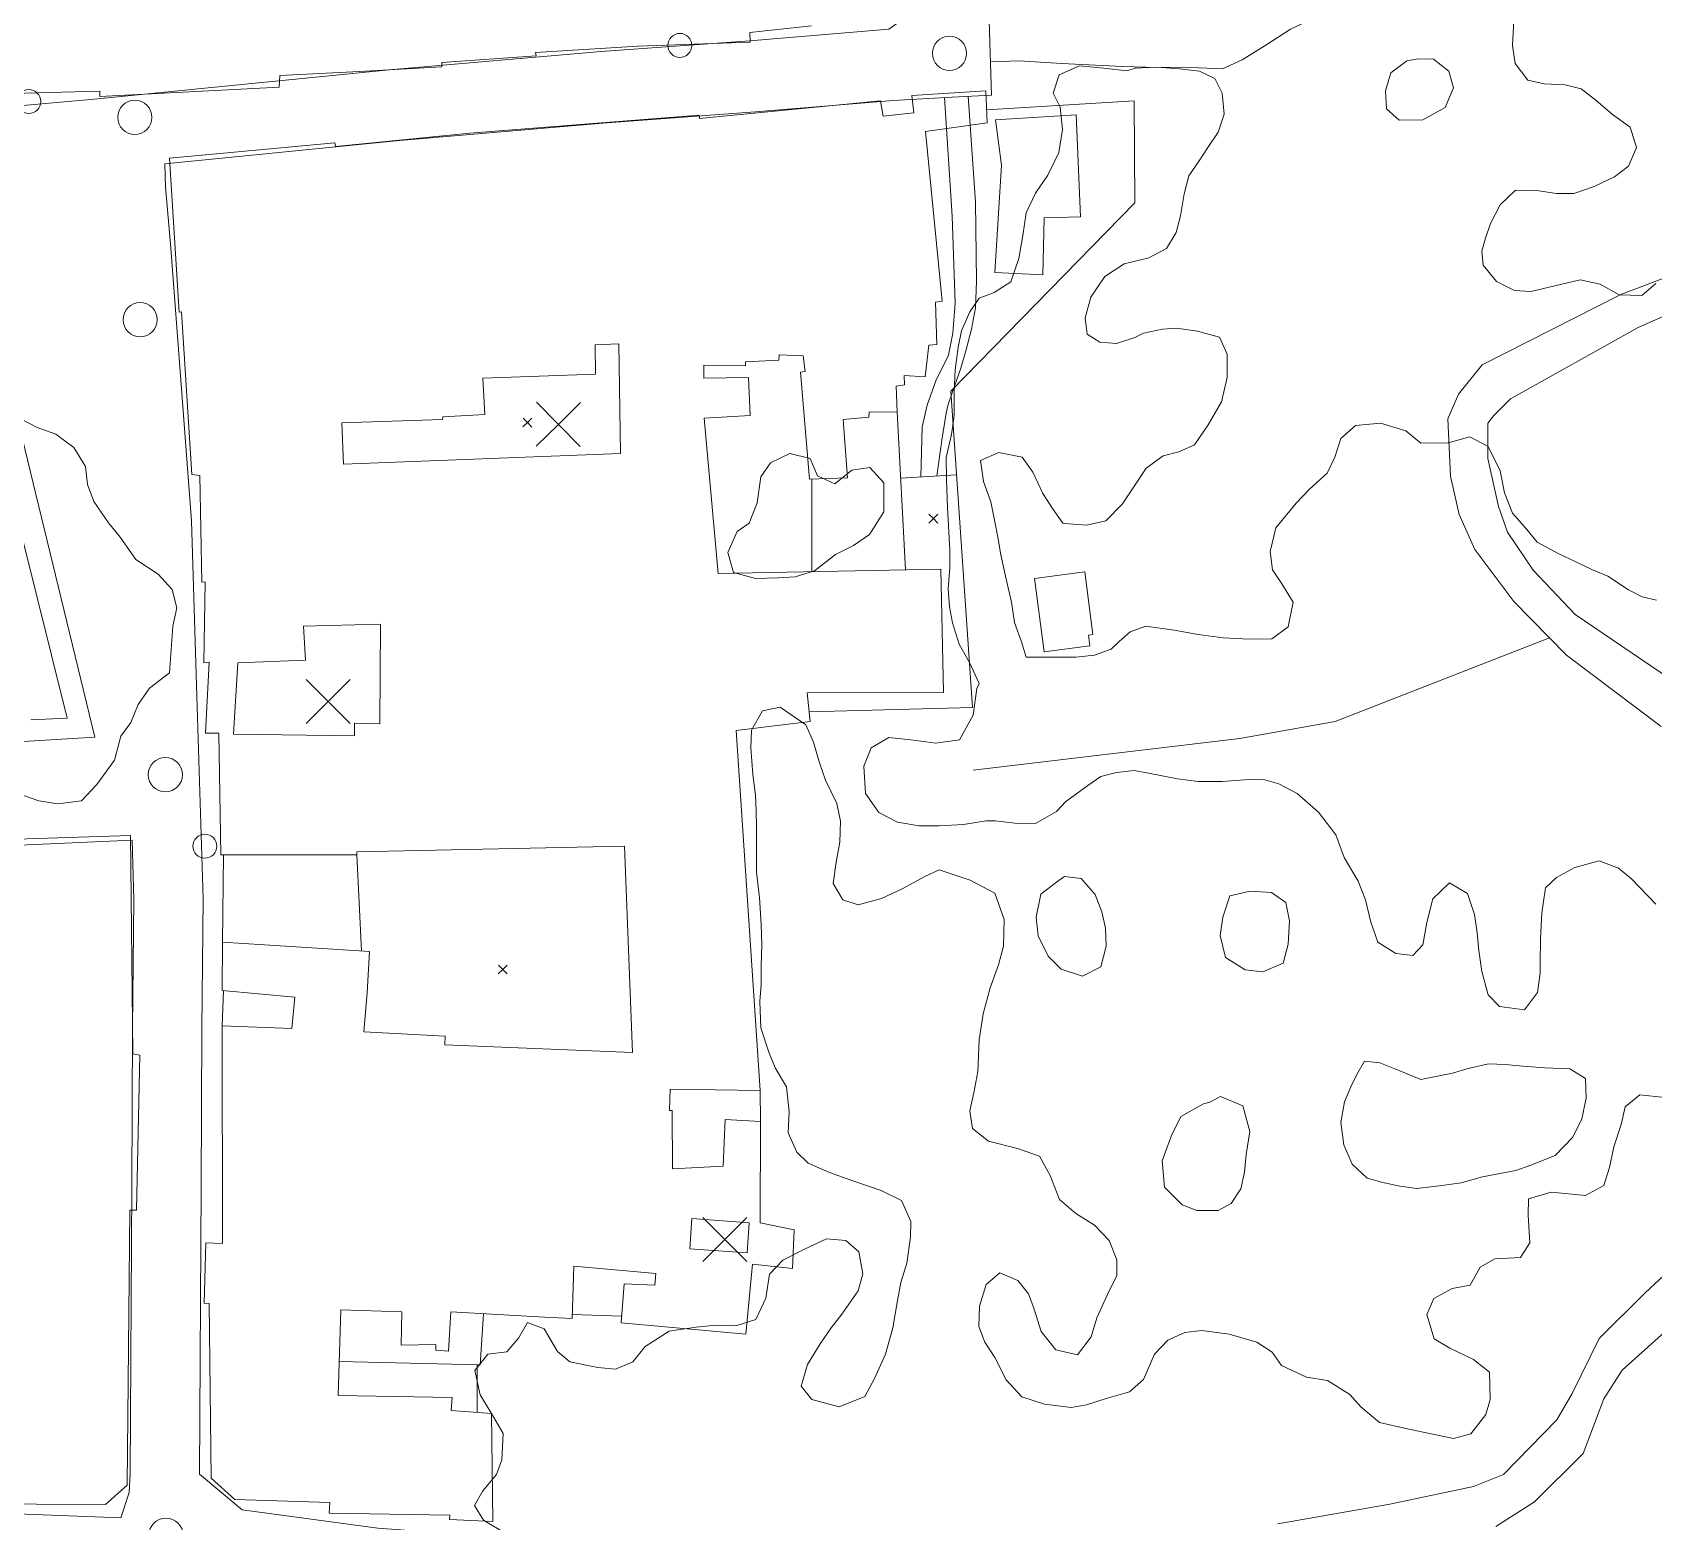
# Model space of a CAD drawing. Header units: metres. Extents: x 4652992 to 4879070, y 2074171 to 2309877.
# Drawn here: x 4654221.4 to 4654325.5, y 2308611.2 to 2308706.9 of the extents above; entities that cross this region are included whole.
import ezdxf

# ---------------------------------------------------------------- set-up
doc = ezdxf.new("R2010")
doc.units = ezdxf.units.M
doc.header["$MEASUREMENT"] = 0
doc.linetypes.add('DGN Style 2', pattern=[66.27138, 39.762828, -26.508552])
doc.linetypes.add('DGN Style 3', pattern=[92.779933, 66.271381, -26.508552])
for name, color, linetype, lineweight in [('Level 1', 2, 'Continuous', 0), ('Level 18', 5, 'Continuous', 0), ('Level 19', 38, 'DGN Style 3', 0), ('Level 2', 6, 'Continuous', 0), ('Level 20', 30, 'DGN Style 3', 0), ('Level 30', 5, 'Continuous', 0), ('Level 31', 38, 'Continuous', 0), ('Level 35', 4, 'Continuous', 0), ('Level 39', 9, 'Continuous', 0), ('Level 40', 1, 'Continuous', 0), ('Level 45', 9, 'Continuous', 0), ('Level 54', 30, 'DGN Style 2', 0), ('Level 61', 4, 'Continuous', 0), ('Level 62', 4, 'Continuous', 0), ('Level 63', 3, 'Continuous', 0)]:
    doc.layers.add(name, color=color, linetype=linetype, lineweight=lineweight)

# ---------------------------------------------------------------- blocks, each defined once
blk = doc.blocks.new('AL_1')
at = {"layer": 'Level 45'}
blk.add_circle((2.1e-05, 1.3e-05, 3e-05), 1.100002, dxfattribs=at)
blk = doc.blocks.new('COTA_12')
at = {"layer": 'Level 63', "ltscale": 0.2}
for p, q in [((-1.408662, 1.419362, 0.00024), (-0.000205, -0.00016, 0.00024)), ((1.419317, 1.408297, 0.00024), (-0.000205, -0.00016, 0.00024)), ((-0.000205, -0.00016, 0.00024), (-1.419727, -1.408617, 0.00024)), ((-0.000205, -0.00016, 0.00024), (1.408252, -1.419682, 0.00024))]:
    blk.add_line(p, q, dxfattribs=at)
blk = doc.blocks.new('POSTE_1')
at = {"layer": 'Level 61'}
blk.add_circle((-4.7e-05, -1.9e-05, -2.4e-05), 0.770001, dxfattribs=at)
blk = doc.blocks.new('COTA_10')
at = {"layer": 'Level 39'}
for p, q in [((-1.408444, 1.419518, 3.9e-05), (1.3e-05, -4e-06, 3.9e-05)), ((1.419535, 1.408453, 3.9e-05), (1.3e-05, -4e-06, 3.9e-05)), ((1.3e-05, -4e-06, 3.9e-05), (-1.419509, -1.408461, 3.9e-05)), ((1.3e-05, -4e-06, 3.9e-05), (1.40847, -1.419526, 3.9e-05))]:
    blk.add_line(p, q, dxfattribs=at)

msp = doc.modelspace()

# ---------------------------------------------------------------- linework, layer by layer
at = {"layer": 'Level 1'}
msp.add_polyline3d([(4654281.803655, 2308659.442782, 1324.295408), (4654298.924774, 2308661.481922, 1313.320408), (4654305.053757, 2308662.572447, 1308.645408), (4654318.833687, 2308667.948742, 1306.810602)], dxfattribs=at)
at = {"layer": 'Level 18', "color": 30, "extrusion": (-0.018362884386785, 0.5242886289342616, 0.8513426090870995), "elevation": 1126075.582513, "flags": 128}
msp.add_lwpolyline([(-4732183.197983, -1824864.308706), (-4732149.557941, -1824863.316291), (-4732145.897519, -1824863.414129)], dxfattribs=at)
at = {"layer": 'Level 18', "color": 30}
for points in [[(4654219.411364, 2308704.062915, 1332.531375), (4654220.019534, 2308702.103685, 1332.469537), (4654225.11555, 2308702.549717, 1332.282037), (4654244.528065, 2308704.487931, 1330.957037), (4654257.894691, 2308705.633733, 1329.525787), (4654267.454937, 2308706.325563, 1328.738287), (4654276.37788, 2308707.080082, 1327.719608), (4654277.631908, 2308707.951022, 1327.380223)], [(4654280.458922, 2308702.702839, 1327.491462), (4654282.983058, 2308702.839725, 1327.316462), (4654282.833668, 2308707.599511, 1327.210212), (4654282.116331, 2308707.603312, 1327.285212), (4654282.108976, 2308707.888399, 1327.325125)], [(4654229.922821, 2308696.943567, 1332.235212), (4654229.865727, 2308698.41491, 1332.222712), (4654244.95176, 2308699.921153, 1330.897712), (4654258.25607, 2308701.061613, 1329.466462), (4654267.80907, 2308701.752919, 1328.678962), (4654276.66907, 2308702.484139, 1327.860212), (4654280.458922, 2308702.702839, 1327.491462)], [(4654234.845792, 2308611.901137, 1334.603962), (4654232.101628, 2308614.19824, 1334.703962), (4654232.197074, 2308632.668167, 1334.366462), (4654232.24879, 2308642.829915, 1334.147712), (4654232.334809, 2308651.18175, 1334.053962), (4654231.921283, 2308664.207665, 1333.797712), (4654231.576557, 2308675.470049, 1333.322712), (4654230.2539, 2308692.997207, 1332.572712), (4654229.922821, 2308696.943567, 1332.235212)], [(4654188.118252, 2308659.496901, 1334.337697), (4654187.270117, 2308660.505821, 1334.256447), (4654187.158371, 2308662.265227, 1334.237697), (4654201.93427, 2308679.277712, 1333.443947), (4654211.612035, 2308690.182233, 1333.106447), (4654212.467445, 2308690.995027, 1333.106447), (4654213.282407, 2308691.578163, 1333.106447), (4654214.078035, 2308691.901731, 1333.106447), (4654214.683391, 2308691.968763, 1333.106447), (4654215.449337, 2308691.824229, 1333.106447), (4654216.069274, 2308691.599586, 1333.106447), (4654216.818811, 2308691.286991, 1333.106447), (4654217.530827, 2308690.836245, 1333.106447), (4654218.345688, 2308689.920952, 1333.106447), (4654218.688397, 2308689.020931, 1333.106447), (4654225.369201, 2308661.563651, 1333.868393)], [(4654227.761966, 2308654.941703, 1333.968412), (4654191.648224, 2308653.34286, 1334.643412), (4654180.342073, 2308652.56277, 1334.649662), (4654179.11362, 2308651.051361, 1334.510714)], [(4654227.650452, 2308614.221242, 1334.693845), (4654227.745897, 2308632.690994, 1334.356345), (4654227.797671, 2308642.864163, 1334.137595), (4654227.882846, 2308651.13403, 1334.043845), (4654227.761966, 2308654.941703, 1333.968412)], [(4654227.650452, 2308614.221242, 1334.693845), (4654227.581108, 2308613.017718, 1334.795488), (4654227.034189, 2308611.385048, 1334.983393), (4654218.673664, 2308611.72042, 1335.448183), (4654214.90564, 2308611.712272, 1335.698183), (4654199.238274, 2308611.888006, 1336.348183), (4654189.440996, 2308611.668801, 1336.135683), (4654183.643905, 2308611.596445, 1336.004433)]]:
    msp.add_polyline3d(points, dxfattribs=at)
at = {"layer": 'Level 19', "linetype": 'DGN Style 3'}
msp.add_polyline3d([(4654234.845792, 2308611.901137, 1334.603962), (4654243.557637, 2308610.722909, 1332.845857), (4654252.245565, 2308610.086249, 1330.802107), (4654252.011898, 2308606.897605, 1330.797712)], dxfattribs=at)
at = {"layer": 'Level 2'}
for points in [[(4654326.000948, 2308662.265125, 1307.003555), (4654319.930752, 2308666.833175, 1306.825589), (4654316.540387, 2308670.280719, 1306.779272), (4654314.034225, 2308673.640777, 1306.779272), (4654313.019816, 2308675.875597, 1306.775775), (4654312.462474, 2308678.337049, 1306.632716), (4654312.302342, 2308682.023422, 1306.42487), (4654312.987886, 2308683.612923, 1306.356649), (4654314.495612, 2308685.50741, 1306.004272), (4654323.418289, 2308690.019184, 1305.379272), (4654329.841513, 2308692.465511, 1305.204272)], [(4654327.745723, 2308664.52975, 1307), (4654320.478702, 2308669.444946, 1306.775), (4654317.785598, 2308672.304098, 1306.775), (4654316.138485, 2308674.749635, 1306.775), (4654315.546308, 2308676.395826, 1306.775), (4654314.871702, 2308679.483861, 1306.5875), (4654314.865984, 2308681.761904, 1306.4125), (4654315.231867, 2308682.212273, 1306.251732), (4654316.330525, 2308683.3254, 1305.978199), (4654324.520553, 2308687.90573, 1305.375), (4654329.370829, 2308690.043935, 1305.235381)], [(4654301.380588, 2308611.00441, 1310.994341), (4654308.563014, 2308612.279796, 1310.93155), (4654313.940514, 2308613.399118, 1310.787356), (4654315.87171, 2308614.183976, 1310.669201), (4654319.305437, 2308617.684668, 1310.004272), (4654320.29522, 2308619.381624, 1310.004272), (4654322.022859, 2308622.912772, 1309.945727), (4654324.982241, 2308625.849734, 1309.860411), (4654328.836329, 2308629.430441, 1309.734551)], [(4654315.38882, 2308610.82899, 1310.7875), (4654317.874836, 2308612.415086, 1310.6375), (4654320.999003, 2308615.539902, 1310), (4654322.317677, 2308619.034836, 1310), (4654323.489463, 2308620.891976, 1309.9625), (4654327.044462, 2308624.081323, 1309.8625)]]:
    msp.add_polyline3d(points, dxfattribs=at)
at = {"layer": 'Level 20', "linetype": 'Continuous'}
msp.add_polyline3d([(4654282.915723, 2308704.985114, 1327.268571), (4654284.755412, 2308705.031307, 1326.987321), (4654287.491538, 2308704.870838, 1326.293571), (4654291.395607, 2308704.66731, 1325.331071), (4654293.643559, 2308704.610905, 1324.799821), (4654295.236185, 2308704.622729, 1324.356071), (4654297.824712, 2308704.529812, 1323.712321), (4654299.09462, 2308705.096553, 1323.331071), (4654300.659094, 2308706.090162, 1322.987321), (4654302.195302, 2308707.075644, 1322.699821), (4654304.36277, 2308708.077634, 1322.543571), (4654306.246137, 2308708.637434, 1322.374821), (4654308.374887, 2308709.195087, 1321.818571), (4654310.545261, 2308710.54634, 1321.543571), (4654312.015086, 2308711.757827, 1321.393571), (4654314.15434, 2308712.649996, 1320.493571), (4654315.967258, 2308712.722524, 1319.931071), (4654317.898153, 2308712.554794, 1319.243571), (4654326.23427, 2308710.51463, 1312.718571)], dxfattribs=at)
at = {"layer": 'Level 30', "color": 1}
for points in [[(4654271.415985, 2308707.29878, 1331.74098), (4654267.451514, 2308706.871333, 1332.25348), (4654267.485676, 2308706.245449, 1332.25348), (4654260.257217, 2308705.98265, 1333.00973), (4654253.691575, 2308705.579667, 1333.32223), (4654253.719316, 2308705.363834, 1333.32223), (4654247.676145, 2308704.923913, 1333.38473), (4654247.666833, 2308704.648482, 1333.38473), (4654242.375072, 2308704.343387, 1334.75973), (4654237.253258, 2308704.101457, 1334.90348), (4654237.223873, 2308703.341372, 1337.05973), (4654225.691253, 2308702.749026, 1337.38473), (4654225.699115, 2308703.090666, 1336.49723), (4654220.066216, 2308702.949677, 1336.27848)], [(4654248.187223, 2308611.568576, 1339.49098), (4654240.431107, 2308611.703958, 1339.45348), (4654240.47142, 2308612.370849, 1338.49098), (4654234.356571, 2308612.575178, 1338.43473), (4654232.839102, 2308613.936286, 1338.34723), (4654232.723114, 2308625.164399, 1338.04723), (4654232.387576, 2308625.182955, 1338.04723), (4654232.505927, 2308629.075872, 1338.05348), (4654233.567599, 2308629.036698, 1338.08473), (4654233.563032, 2308643.018652, 1337.80348), (4654238.039609, 2308642.835566, 1337.65973), (4654238.230488, 2308644.863143, 1336.89723), (4654233.56201, 2308645.286394, 1337.91598), (4654233.567112, 2308648.395327, 1336.65973), (4654243.026881, 2308647.799914, 1336.42223), (4654242.867864, 2308645.144922, 1337.09723), (4654242.657543, 2308642.641243, 1337.89723), (4654247.869908, 2308642.345183, 1337.77223), (4654247.851941, 2308641.804042, 1337.75973), (4654259.922406, 2308641.30602, 1337.72848), (4654259.399872, 2308654.573258, 1337.58473), (4654242.209057, 2308654.198372, 1337.41598), (4654242.200834, 2308654.005417, 1337.41598), (4654233.470059, 2308654.00959, 1337.81598), (4654233.33328, 2308661.820474, 1337.39723), (4654232.486615, 2308661.82285, 1337.32848), (4654232.710751, 2308666.384411, 1336.81598), (4654232.378922, 2308666.350502, 1336.81598), (4654232.467781, 2308671.54422, 1336.60348), (4654232.256483, 2308671.528553, 1336.60348), (4654232.120998, 2308678.393317, 1336.60973), (4654231.597983, 2308678.456917, 1336.74723), (4654230.937973, 2308688.897028, 1337.79098), (4654230.794382, 2308688.895689, 1337.79098), (4654230.179642, 2308698.783837, 1337.81598), (4654240.792926, 2308699.766178, 1337.22223), (4654240.841236, 2308699.524675, 1336.15348), (4654249.464308, 2308700.381174, 1335.37223), (4654264.203081, 2308701.5515, 1334.99098), (4654264.215683, 2308701.329065, 1332.20973), (4654275.848272, 2308702.473846, 1331.58473), (4654276.009514, 2308701.474435, 1330.89723), (4654277.990072, 2308701.692632, 1330.78473), (4654277.863824, 2308702.81563, 1330.77223), (4654282.619496, 2308703.103077, 1330.63473), (4654282.71133, 2308701.053028, 1330.34723), (4654278.74275, 2308700.501293, 1330.04098), (4654279.816327, 2308689.601672, 1329.30348), (4654279.372146, 2308689.522205, 1329.30348), (4654279.476491, 2308686.80918, 1328.82223), (4654278.95866, 2308686.755275, 1328.82223), (4654278.714956, 2308684.723781, 1328.56598), (4654277.37504, 2308684.810577, 1330.65348), (4654277.398725, 2308684.210477, 1330.65348), (4654276.863777, 2308684.133587, 1329.82848), (4654276.908821, 2308682.480271, 1329.74723), (4654275.11802, 2308682.449875, 1330.32223), (4654275.102332, 2308682.141579, 1330.32223), (4654273.445424, 2308681.984606, 1330.16598), (4654273.71919, 2308678.244855, 1329.80973), (4654271.292261, 2308678.154885, 1330.34723), (4654270.71559, 2308685.030371, 1330.92223), (4654271.001267, 2308685.071776, 1330.92223), (4654270.888478, 2308686.073437, 1331.23473), (4654269.347496, 2308686.146643, 1331.269105), (4654269.326831, 2308685.807548, 1331.262855), (4654267.169543, 2308685.683502, 1331.087855), (4654267.177659, 2308685.431645, 1331.087855), (4654264.502879, 2308685.488491, 1331.537855), (4654264.498516, 2308684.64558, 1331.444105), (4654267.376867, 2308684.692222, 1331.037855), (4654267.484648, 2308682.248208, 1331.037855), (4654264.517108, 2308682.071862, 1333.781605), (4654265.418814, 2308672.084497, 1331.787855), (4654279.732534, 2308672.361673, 1328.650355), (4654279.901905, 2308664.436702, 1328.744105), (4654271.146347, 2308664.418891, 1331.075355), (4654271.322158, 2308662.578968, 1331.250355), (4654266.566382, 2308662.007396, 1337.537855), (4654268.12513, 2308638.849646, 1338.250355), (4654262.330576, 2308638.943507, 1338.237855), (4654262.284888, 2308637.584626, 1339.387855), (4654262.454383, 2308637.581623, 1339.387855), (4654262.47956, 2308633.828625, 1338.225355), (4654265.743357, 2308633.989298, 1333.800355), (4654265.869986, 2308636.990098, 1333.787855), (4654268.136344, 2308636.861293, 1334.02848), (4654268.108379, 2308630.350244, 1333.50973), (4654270.301691, 2308629.898285, 1331.769105), (4654270.188924, 2308627.418486, 1331.750355), (4654267.619895, 2308627.688368, 1333.319105), (4654267.200965, 2308623.193675, 1332.756605), (4654259.192768, 2308623.93713, 1333.369105), (4654259.38889, 2308626.441907, 1333.369105), (4654261.358908, 2308626.353119, 1333.469105), (4654261.423965, 2308627.087785, 1333.462855), (4654256.142462, 2308627.560526, 1334.225355), (4654256.031363, 2308624.203789, 1334.169105), (4654254.285082, 2308624.293512, 1336.369105), (4654248.24369, 2308624.634705, 1335.212855), (4654248.096355, 2308622.108489, 1335.044105), (4654247.278784, 2308622.170002, 1335.156605), (4654247.278278, 2308622.536451, 1335.156605), (4654245.049153, 2308622.499517, 1334.981605), (4654245.085856, 2308624.625981, 1337.087855), (4654241.166823, 2308624.773791, 1339.475355), (4654241.001738, 2308619.267382, 1339.987855), (4654248.327865, 2308619.12486, 1339.694105), (4654248.272507, 2308618.296943, 1334.987855), (4654250.852839, 2308618.090547, 1334.437855), (4654250.945824, 2308611.152998, 1334.244105), (4654248.153714, 2308611.277904, 1339.137855), (4654248.187223, 2308611.568576, 1339.49098)], [(4654283.203639, 2308691.433743, 1329.62848), (4654283.613157, 2308698.340198, 1329.74723), (4654283.242955, 2308701.244637, 1329.77223), (4654288.417216, 2308701.572285, 1329.42848), (4654288.692119, 2308695.010844, 1329.21598), (4654286.361612, 2308694.948327, 1329.21598), (4654286.279174, 2308691.289118, 1329.27223), (4654283.203639, 2308691.433743, 1329.62848)], [(4654241.341389, 2308679.125912, 1337.02848), (4654259.144308, 2308679.797891, 1333.72848), (4654259.040478, 2308686.854856, 1333.75348), (4654257.513371, 2308686.788531, 1333.75348), (4654257.545465, 2308684.89191, 1333.65973), (4654250.29513, 2308684.651792, 1333.60973), (4654250.421024, 2308682.31883, 1333.60973), (4654247.731639, 2308682.162988, 1335.19723), (4654247.715001, 2308681.995117, 1335.19723), (4654241.244006, 2308681.765754, 1336.47848), (4654241.341389, 2308679.125912, 1337.02848)], [(4654238.780621, 2308668.700551, 1334.85973), (4654243.716187, 2308668.835381, 1336.98473), (4654243.672502, 2308662.433447, 1337.75973), (4654242.049299, 2308662.463216, 1337.81598), (4654242.050118, 2308661.652088, 1337.88473), (4654234.28274, 2308661.767324, 1337.34098), (4654234.56875, 2308666.34877, 1336.59098), (4654238.906765, 2308666.520648, 1336.01598), (4654238.780621, 2308668.700551, 1334.85973)], [(4654210.31521, 2308654.699586, 1338.367514), (4654227.664506, 2308655.249833, 1338.311264), (4654227.814635, 2308641.212843, 1338.086264), (4654228.271094, 2308641.134647, 1340.692514), (4654228.052118, 2308631.167478, 1340.423764), (4654227.621598, 2308631.163461, 1339.542514), (4654227.450531, 2308613.493909, 1338.905014), (4654226.059052, 2308612.255124, 1338.886264), (4654212.744097, 2308612.306637, 1338.805014)]]:
    msp.add_polyline3d(points, dxfattribs=at)
msp.add_3dface([(4654267.412525, 2308630.363186, 1334.06598), (4654263.726941, 2308630.624412, 1334.06598), (4654263.589745, 2308628.688746, 1334.00973), (4654267.275329, 2308628.42752, 1334.00973)], dxfattribs=at)
at = {"layer": 'Level 31'}
msp.add_polyline3d([(4654288.965839, 2308672.193788, 1324.50348), (4654289.491333, 2308668.171021, 1324.68473), (4654289.203074, 2308668.133366, 1324.68473), (4654289.294323, 2308667.434829, 1324.68473), (4654286.354456, 2308667.050794, 1324.65348), (4654285.737712, 2308671.772098, 1324.59723), (4654288.965839, 2308672.193788, 1324.50348)], dxfattribs=at)
at = {"layer": 'Level 35'}
for p, q in [((4654276.908821, 2308682.480271, 1329.40973), (4654277.46067, 2308672.31768, 1329.02848)), ((4654271.44218, 2308678.160443, 1330.32223), (4654271.441871, 2308672.20113, 1330.32223)), ((4654233.567112, 2308648.395327, 1337.12848), (4654233.649284, 2308654.009505, 1337.12848)), ((4654242.508657, 2308647.832532, 1335.51598), (4654242.200834, 2308654.005417, 1335.51598)), ((4654233.648034, 2308645.278595, 1337.74098), (4654233.563032, 2308643.018652, 1337.74098)), ((4654268.12513, 2308638.849646, 1338.09098), (4654268.136344, 2308636.861293, 1338.09098)), ((4654259.225675, 2308624.357408, 1333.41598), (4654256.039688, 2308624.455322, 1333.41598)), ((4654249.940803, 2308618.163499, 1333.98473), (4654249.939875, 2308621.241923, 1333.98473))]:
    msp.add_line(p, q, dxfattribs=at)
at = {"layer": 'Level 35', "extrusion": (0.015761501463842, -0.0049090035918631, 0.9998637290927902), "elevation": 63359.499266, "flags": 128}
msp.add_lwpolyline([(3588207.088627, -3756667.502651), (3588203.891227, -3756668.259847), (3588201.392419, -3756659.552094)], dxfattribs=at)
at = {"layer": 'Level 35'}
msp.add_polyline3d([(4654282.673866, 2308701.889355, 1329.24723), (4654292.156397, 2308702.470845, 1327.94098), (4654292.178425, 2308695.902246, 1328.00348), (4654280.359713, 2308683.803044, 1327.80348), (4654281.753731, 2308663.468406, 1327.80348), (4654271.261994, 2308663.208606, 1329.87848)], dxfattribs=at)
at = {"layer": 'Level 40', "color": 3}
for points in [[(4654325.664587, 2308690.723953, 1312.670975), (4654324.769352, 2308689.959466, 1312.883475), (4654323.313608, 2308689.993403, 1313.158475), (4654322.085197, 2308690.690472, 1313.320975), (4654320.807794, 2308690.963849, 1313.658475), (4654319.167047, 2308690.570445, 1314.033475), (4654317.640752, 2308690.211399, 1314.370975), (4654316.571481, 2308690.286995, 1314.695975), (4654315.429303, 2308690.861229, 1314.995975), (4654314.560318, 2308691.901673, 1315.433475), (4654314.479177, 2308692.806823, 1316.133475), (4654314.708469, 2308693.631658, 1316.870975), (4654315.040063, 2308694.573957, 1317.170975), (4654315.66445, 2308695.790054, 1317.170975), (4654316.645131, 2308696.728914, 1317.158475), (4654318.153398, 2308696.685957, 1316.858475), (4654319.287343, 2308696.518235, 1316.583475), (4654320.396985, 2308696.516726, 1316.295975), (4654321.696334, 2308696.968758, 1316.058475), (4654322.997642, 2308697.582492, 1315.908475), (4654323.905028, 2308698.263873, 1315.933475), (4654324.419666, 2308699.47181, 1316.820975), (4654324.005747, 2308700.785193, 1317.745975), (4654322.879637, 2308701.599726, 1318.583475), (4654321.798603, 2308702.514546, 1318.908475), (4654320.873178, 2308703.240603, 1319.370975), (4654319.836831, 2308703.499591, 1319.845975), (4654318.495539, 2308703.567887, 1320.220975), (4654317.428227, 2308703.805186, 1320.858475), (4654316.616469, 2308704.862809, 1321.308475), (4654316.446351, 2308706.026298, 1322.083475), (4654316.54002, 2308707.603599, 1322.433475)], [(4654311.384407, 2308705.150093, 1324.726173), (4654312.365064, 2308704.369687, 1324.682423), (4654312.655296, 2308703.308697, 1324.638673), (4654312.119698, 2308702.030287, 1324.519923), (4654310.686632, 2308701.251905, 1324.463673), (4654309.162978, 2308701.234139, 1324.351173), (4654308.356547, 2308701.944714, 1324.269923), (4654308.285826, 2308703.114362, 1324.126173), (4654308.625481, 2308704.266763, 1324.163673), (4654309.671742, 2308705.04504, 1324.244923), (4654310.399139, 2308705.15962, 1324.263673), (4654311.384407, 2308705.150093, 1324.726173)], [(4654282.189947, 2308665.024816, 1328.775504), (4654281.5571, 2308666.374375, 1328.313004), (4654280.892239, 2308667.544609, 1328.113004), (4654280.474068, 2308668.910125, 1327.900504), (4654280.288189, 2308669.945338, 1327.800504), (4654280.20225, 2308671.095411, 1327.700504), (4654280.311621, 2308672.449585, 1327.638004), (4654280.302756, 2308673.586429, 1327.625504), (4654280.212922, 2308675.159615, 1327.613004), (4654280.157248, 2308676.330896, 1327.600504), (4654280.078311, 2308678.113435, 1327.563004), (4654280.068374, 2308679.540894, 1327.550504), (4654280.410713, 2308681.013497, 1327.800504), (4654280.578862, 2308682.251971, 1327.913004), (4654280.582645, 2308683.756283, 1328.063004), (4654280.649781, 2308685.170513, 1328.250504), (4654280.833401, 2308686.643957, 1328.425504), (4654281.046608, 2308687.689877, 1328.575504), (4654281.583578, 2308688.917849, 1328.900504), (4654282.189548, 2308689.790742, 1329.275504), (4654283.154514, 2308690.153166, 1329.813004), (4654284.230319, 2308690.839802, 1330.150504), (4654284.735952, 2308692.337183, 1330.275504), (4654285.001218, 2308693.823015, 1330.300504), (4654285.205956, 2308695.266431, 1330.375504), (4654285.803456, 2308696.53682, 1330.400504), (4654286.592763, 2308697.695078, 1330.400504), (4654287.303924, 2308699.15718, 1330.288004), (4654287.538926, 2308700.621804, 1329.975504), (4654287.400534, 2308702.071312, 1329.350504), (4654286.95142, 2308702.966888, 1328.863004), (4654287.320524, 2308704.144466, 1328.625504), (4654288.639518, 2308704.710151, 1328.450504), (4654290.203848, 2308704.573654, 1328.413004), (4654291.681957, 2308704.399151, 1328.313004), (4654292.212313, 2308704.572804, 1328.745803)], [(4654292.212313, 2308704.572804, 1328.745803), (4654293.572865, 2308704.629702, 1328.658303), (4654295.064695, 2308704.532053, 1328.583303), (4654296.332702, 2308704.36721, 1328.483303), (4654297.335725, 2308703.904614, 1328.370803), (4654297.801382, 2308702.953392, 1328.370803), (4654297.932379, 2308701.610766, 1328.420803), (4654297.542157, 2308700.463215, 1328.333303), (4654296.887629, 2308699.466643, 1328.270803), (4654296.311924, 2308698.614959, 1328.220803), (4654295.66197, 2308697.644005, 1328.220803), (4654295.348822, 2308696.483225, 1328.220803), (4654295.122967, 2308695.069836, 1328.220803), (4654294.853804, 2308694.007118, 1328.308303), (4654294.220393, 2308692.980518, 1328.370803), (4654293.081236, 2308692.383965, 1328.420803), (4654291.502508, 2308691.994876, 1328.433303), (4654290.270807, 2308691.176582, 1328.533303), (4654289.372412, 2308689.852229, 1328.633303), (4654289.001558, 2308688.516535, 1328.645803), (4654289.131481, 2308687.464523, 1328.083303), (4654289.940946, 2308686.955942, 1327.158303), (4654291.012573, 2308686.877613, 1326.233303), (4654292.192214, 2308687.255995, 1325.183303), (4654292.744374, 2308687.530859, 1324.370803), (4654293.957103, 2308687.79795, 1323.595803), (4654294.867187, 2308687.85296, 1322.970803), (4654296.212267, 2308687.674888, 1322.008303), (4654297.623524, 2308687.274235, 1321.145803), (4654298.117695, 2308686.186105, 1320.645803), (4654298.113912, 2308684.681793, 1320.520803), (4654297.757852, 2308683.132336, 1320.545803), (4654296.909088, 2308681.641047, 1320.758303), (4654296.01984, 2308680.36793, 1321.058303), (4654295.010888, 2308679.907445, 1321.533303), (4654294.012834, 2308679.656311, 1321.933303), (4654292.918735, 2308678.867204, 1322.458303), (4654292.120281, 2308677.657711, 1323.020803), (4654291.396076, 2308676.567487, 1323.420803), (4654290.328741, 2308675.483355, 1323.945803), (4654289.085747, 2308675.195056, 1324.558303), (4654287.675564, 2308675.305094, 1325.395803), (4654287.5728, 2308675.322733, 1325.895803), (4654286.892467, 2308676.257997, 1326.133303), (4654286.272664, 2308677.235677, 1326.308303), (4654285.644391, 2308678.610854, 1326.520803), (4654284.942941, 2308679.576145, 1326.683303), (4654283.457435, 2308679.857529, 1326.833303), (4654282.280616, 2308679.346649, 1326.920803), (4654282.462995, 2308677.995203, 1327.045803), (4654282.946269, 2308676.69772, 1327.033303), (4654283.19375, 2308675.414308, 1326.945803), (4654283.388776, 2308674.430331, 1326.945803), (4654283.582052, 2308673.288237, 1326.958303), (4654283.912252, 2308671.726598, 1327.033303), (4654284.256173, 2308670.241812, 1327.095803), (4654284.447699, 2308668.941601, 1327.095803), (4654284.914429, 2308667.699764, 1327.108303), (4654285.205459, 2308666.70181, 1327.196442)], [(4654220.599775, 2308682.028798, 1339.479313), (4654221.658011, 2308681.481593, 1339.641813), (4654222.865908, 2308681.039379, 1339.804313), (4654224.027889, 2308680.186973, 1339.904313), (4654224.782906, 2308678.960137, 1340.104313), (4654224.8967, 2308677.817089, 1340.591813), (4654225.308516, 2308676.727471, 1341.004313), (4654226.244988, 2308675.338886, 1341.166813), (4654227.002604, 2308674.425151, 1341.154313), (4654228.011026, 2308672.998104, 1341.004313), (4654229.444258, 2308672.046944, 1340.604313), (4654230.345773, 2308671.056284, 1340.466813), (4654230.637861, 2308669.882674, 1340.379313), (4654230.377223, 2308668.699295, 1340.254313), (4654230.27127, 2308667.201983, 1340.229313), (4654230.165317, 2308665.70467, 1340.141813), (4654228.890323, 2308664.721299, 1339.941813), (4654228.15467, 2308663.671604, 1339.679313), (4654227.690268, 2308662.523154, 1339.641813), (4654227.036787, 2308661.642275, 1339.491813), (4654226.632813, 2308660.091533, 1339.266813), (4654225.493359, 2308658.536221, 1339.179313), (4654224.519548, 2308657.475093, 1339.141813), (4654222.991885, 2308657.292771, 1338.966813), (4654221.764843, 2308657.476979, 1338.891813), (4654220.628896, 2308657.880731, 1338.766813)], [(4654285.205459, 2308666.70181, 1327.196442), (4654286.91888, 2308666.708975, 1326.745975), (4654288.407319, 2308666.718211, 1326.295975), (4654289.595802, 2308666.831641, 1325.820975), (4654290.675569, 2308667.227817, 1324.945975), (4654291.188605, 2308667.721045, 1324.070975), (4654291.883714, 2308668.341571, 1323.295975), (4654292.902791, 2308668.695314, 1322.270975), (4654294.715199, 2308668.437768, 1321.370975), (4654296.260832, 2308668.173081, 1320.845975), (4654297.867156, 2308667.950827, 1320.220975), (4654299.55251, 2308667.873516, 1319.470975), (4654300.989428, 2308667.891576, 1318.945975), (4654302.030342, 2308668.664187, 1318.220975), (4654302.366124, 2308670.244286, 1317.720975), (4654301.622139, 2308671.428209, 1317.645975), (4654301.03839, 2308672.320563, 1317.595975), (4654300.879476, 2308673.509945, 1317.595975), (4654301.25761, 2308675.029966, 1317.520975), (4654302.548282, 2308676.605019, 1317.495975), (4654303.401451, 2308677.515433, 1317.470975), (4654304.539734, 2308678.535498, 1317.445975), (4654305.041425, 2308679.558927, 1317.520975), (4654305.416062, 2308680.762592, 1317.645975), (4654306.363103, 2308681.604104, 1317.745975), (4654307.982094, 2308681.749461, 1317.820975), (4654309.59409, 2308681.262106, 1317.820975), (4654310.565997, 2308680.461759, 1317.845975), (4654312.321211, 2308680.478137, 1318.095975), (4654313.719276, 2308680.872631, 1318.170975), (4654314.882424, 2308680.250837, 1318.170975), (4654315.665263, 2308678.690479, 1318.170975), (4654315.942061, 2308677.269606, 1318.120975), (4654316.452453, 2308675.967208, 1318.045975), (4654317.378511, 2308674.910582, 1317.995975), (4654318.032121, 2308674.111917, 1317.945975), (4654319.434535, 2308673.343497, 1317.845975), (4654320.512981, 2308672.84186, 1317.795975), (4654321.539906, 2308672.349046, 1317.720975), (4654322.576, 2308671.907488, 1317.645975), (4654323.908554, 2308671.04538, 1317.420975), (4654324.780916, 2308670.579034, 1316.870975), (4654325.699126, 2308670.368967, 1316.145975)], [(4654267.923414, 2308676.63847, 1331.39098), (4654268.16761, 2308678.306551, 1331.17848), (4654268.775792, 2308679.201897, 1331.15348), (4654270.018174, 2308679.8043, 1331.14098), (4654271.332023, 2308679.47369, 1331.10348), (4654271.795165, 2308678.368259, 1331.10348), (4654272.918958, 2308677.859793, 1331.11598), (4654273.997317, 2308678.727098, 1331.16598), (4654275.162434, 2308678.895533, 1331.19098), (4654276.071791, 2308677.924014, 1331.12848), (4654276.056484, 2308676.058826, 1331.06598), (4654275.134293, 2308674.585972, 1330.90348), (4654274.113365, 2308673.892965, 1330.86598), (4654272.952376, 2308673.302907, 1330.97848), (4654271.607112, 2308672.27093, 1331.47848), (4654270.375475, 2308671.877141, 1331.81598), (4654269.279771, 2308671.802029, 1332.00348), (4654267.820898, 2308671.762908, 1332.21598), (4654266.413676, 2308672.162151, 1332.22848), (4654266.033581, 2308673.437486, 1331.82848), (4654266.642182, 2308674.779984, 1331.54098), (4654267.400751, 2308675.333845, 1331.41598), (4654267.923414, 2308676.63847, 1331.39098)], [(4654325.655197, 2308650.830925, 1320.170975), (4654324.090372, 2308652.472371, 1320.145975), (4654323.254689, 2308653.143738, 1320.120975), (4654322.01251, 2308653.620588, 1319.995975), (4654320.450713, 2308653.201307, 1319.870975), (4654319.273575, 2308652.557677, 1319.745975), (4654318.569297, 2308651.885895, 1319.045975), (4654318.336557, 2308650.28815, 1318.420975), (4654318.24921, 2308648.612681, 1317.795975), (4654318.231723, 2308647.0309, 1317.220975), (4654318.224729, 2308646.398188, 1316.445975), (4654318.056177, 2308645.159232, 1316.445975), (4654317.21785, 2308644.034973, 1315.870975), (4654315.611526, 2308644.257227, 1315.270975), (4654314.897225, 2308645.01346, 1315.145975), (4654314.475034, 2308646.512058, 1315.045975), (4654314.292108, 2308647.86403, 1315.070975), (4654314.175546, 2308648.993334, 1315.270975), (4654314.016632, 2308650.182716, 1315.520975), (4654313.566931, 2308651.527547, 1315.770975), (4654312.412953, 2308652.200597, 1315.970975), (4654311.32619, 2308651.171708, 1315.995975), (4654310.948056, 2308649.651687, 1315.995975), (4654310.691304, 2308648.216532, 1316.020975), (4654310.038547, 2308647.535928, 1316.445975), (4654308.947434, 2308647.669953, 1316.495975), (4654307.802625, 2308648.394258, 1316.795975), (4654307.343754, 2308649.687833, 1316.845975), (4654307.015435, 2308651.11753, 1316.845975), (4654306.538225, 2308652.308594, 1316.845975), (4654305.643174, 2308653.835342, 1317.220975), (4654305.108771, 2308655.30033, 1317.995975), (4654303.989296, 2308656.759858, 1318.345975), (4654302.608718, 2308657.947145, 1318.920975), (4654301.445569, 2308658.568939, 1319.595975), (4654300.536529, 2308658.830262, 1320.045975), (4654299.530119, 2308658.84413, 1320.670975), (4654297.808086, 2308658.716419, 1321.820975), (4654296.268125, 2308658.716005, 1322.445975), (4654294.919407, 2308658.894145, 1322.520975), (4654293.073817, 2308659.263025, 1323.245975), (4654292.146437, 2308659.421837, 1323.970975), (4654291.009476, 2308659.299584, 1325.270975), (4654290.008738, 2308659.048352, 1325.770975), (4654289.159067, 2308658.454295, 1326.270975), (4654288.057462, 2308657.639252, 1327.170975), (4654287.754008, 2308657.427088, 1328.345975), (4654287.161942, 2308656.788917, 1329.595975), (4654285.802732, 2308656.017988, 1330.195975), (4654284.478025, 2308656.033538, 1331.020975), (4654283.232349, 2308656.194032, 1331.895975), (4654282.647278, 2308656.188573, 1330.420975), (4654281.173681, 2308655.965491, 1330.145975), (4654279.615381, 2308655.862566, 1330.295975), (4654278.342195, 2308655.869294, 1330.420975), (4654276.951126, 2308656.107512, 1330.545975), (4654275.736456, 2308656.738129, 1330.620975), (4654274.889429, 2308657.939698, 1330.620975), (4654274.779861, 2308659.701714, 1330.620975), (4654275.25754, 2308660.887733, 1330.520975), (4654276.383156, 2308661.540186, 1330.320975), (4654277.792566, 2308661.404479, 1330.195975), (4654279.398889, 2308661.182225, 1330.170975), (4654280.924008, 2308661.396484, 1330.020975), (4654281.793341, 2308662.990865, 1329.420975), (4654282.044421, 2308664.691121, 1328.920975), (4654282.189947, 2308665.024816, 1328.775504)], [(4654251.770529, 2308610.385099, 1334.483475), (4654250.332886, 2308611.236865, 1334.683475), (4654249.758752, 2308612.177867, 1334.608475), (4654250.300625, 2308613.138554, 1334.583475), (4654251.173707, 2308614.174235, 1334.558475), (4654251.526545, 2308615.114603, 1334.470975), (4654251.616663, 2308616.810998, 1334.333475), (4654250.865785, 2308618.098276, 1334.170975), (4654250.126962, 2308619.304485, 1334.095975), (4654249.795105, 2308620.862413, 1334.045975), (4654250.616777, 2308621.906892, 1333.970975), (4654251.8372, 2308622.066722, 1334.008475), (4654252.601317, 2308622.936701, 1334.170975), (4654253.177995, 2308623.944103, 1334.133475), (4654254.246906, 2308623.550479, 1333.883475), (4654255.099007, 2308622.087862, 1333.658475), (4654255.881973, 2308621.427148, 1333.595975), (4654257.697922, 2308621.063685, 1333.483475), (4654258.816884, 2308620.951187, 1333.245975), (4654259.933128, 2308621.418538, 1333.033475), (4654260.719995, 2308622.416303, 1332.970975), (4654262.270506, 2308623.388716, 1333.008475), (4654264.011173, 2308623.643857, 1332.995975), (4654265.278455, 2308623.769331, 1332.908475), (4654266.544142, 2308623.737064, 1332.908475), (4654267.835771, 2308624.148063, 1332.933475), (4654268.476151, 2308625.513262, 1332.933475), (4654268.723452, 2308627.051077, 1332.833475), (4654269.573784, 2308627.958973, 1332.770975), (4654270.971423, 2308628.667857, 1332.670975), (4654272.381003, 2308629.319761, 1332.645975), (4654273.626379, 2308629.211325, 1332.645975), (4654274.447025, 2308628.494013, 1332.470975), (4654274.722528, 2308627.083582, 1332.120975), (4654274.420698, 2308625.981764, 1331.920975), (4654273.363406, 2308624.485011, 1331.720975), (4654272.679711, 2308623.605894, 1331.620975), (4654271.968802, 2308622.574139, 1331.545975), (4654271.152334, 2308621.24587, 1331.395975), (4654270.744943, 2308619.847537, 1331.270975), (4654271.436106, 2308618.995104, 1331.145975), (4654273.19861, 2308618.535935, 1331.070975), (4654274.844795, 2308619.197771, 1331.045975), (4654275.471576, 2308620.348799, 1330.995975), (4654276.170924, 2308621.906858, 1330.945975), (4654276.63274, 2308623.610465, 1330.920975), (4654276.92301, 2308625.238588, 1330.895975), (4654277.149784, 2308626.510559, 1330.895975), (4654277.529961, 2308627.756256, 1330.895975), (4654277.778168, 2308629.444016, 1331.720975), (4654277.797111, 2308630.436989, 1331.870975), (4654277.196658, 2308631.79821, 1332.245975), (4654275.888587, 2308632.441708, 1332.520975), (4654274.944239, 2308632.760748, 1332.670975), (4654273.999891, 2308633.079788, 1332.770975), (4654272.562338, 2308633.588165, 1332.920975), (4654271.194061, 2308634.189543, 1333.145975), (4654270.475685, 2308634.889339, 1333.295975), (4654269.908225, 2308636.140045, 1333.645975), (4654269.990665, 2308637.489169, 1334.420975), (4654269.80258, 2308639.094357, 1335.770975), (4654269.072644, 2308640.320458, 1336.245975), (4654268.673439, 2308641.332616, 1336.570975), (4654268.160404, 2308642.888594, 1336.720975), (4654268.09273, 2308644.578024, 1336.820975), (4654268.180951, 2308645.663996, 1336.820975), (4654268.185043, 2308646.869242, 1336.820975), (4654268.216348, 2308648.227124, 1336.645975), (4654268.187448, 2308649.542886, 1336.620975), (4654268.06864, 2308651.241073, 1336.245975), (4654267.889626, 2308652.89714, 1335.745975), (4654267.884648, 2308654.051507, 1335.320975), (4654267.87718, 2308655.783058, 1334.970975), (4654267.85406, 2308656.835667, 1334.820975), (4654267.821869, 2308657.837397, 1334.695975), (4654267.639564, 2308659.179433, 1334.495975), (4654267.520756, 2308660.877621, 1334.295975), (4654267.566913, 2308662.02323, 1334.095975), (4654268.26297, 2308663.267257, 1333.670975), (4654269.409368, 2308663.490369, 1333.395975), (4654271.053949, 2308662.369775, 1333.245975), (4654271.537282, 2308661.238344, 1333.245975), (4654271.933197, 2308659.912155, 1333.245975), (4654272.31426, 2308658.798239, 1333.245975), (4654273.049976, 2308657.308986, 1333.220975), (4654273.268565, 2308656.170465, 1333.220975), (4654273.237259, 2308654.812583, 1333.220975), (4654273.010486, 2308653.540612, 1333.220975), (4654272.816705, 2308652.158125, 1333.145975), (4654273.42045, 2308651.110935, 1333.020975), (4654274.415932, 2308650.783137, 1332.795975), (4654275.914493, 2308651.208095, 1332.395975), (4654277.235727, 2308651.820721, 1332.095975), (4654278.695515, 2308652.619347, 1331.770975), (4654279.613452, 2308653.038885, 1331.720975), (4654281.604417, 2308652.38329, 1331.620975), (4654283.192083, 2308651.534607, 1331.620975), (4654283.789246, 2308649.859354, 1331.620975), (4654283.745579, 2308648.136562, 1331.645975), (4654283.425607, 2308646.932986, 1331.570975), (4654282.897805, 2308645.45041, 1331.295975), (4654282.44506, 2308643.797682, 1331.120975), (4654282.196853, 2308642.109922, 1331.070975), (4654282.09876, 2308640.081857, 1331.045975), (4654281.853845, 2308638.708128, 1331.070975), (4654281.594079, 2308637.546672, 1331.070975), (4654281.761532, 2308636.41691, 1331.145975), (4654282.777646, 2308635.613687, 1331.070975), (4654284.644274, 2308635.136684, 1330.770975), (4654286.066364, 2308634.629031, 1330.258475), (4654286.749495, 2308633.402863, 1329.583475), (4654287.347301, 2308631.847997, 1329.383475), (4654288.408206, 2308630.953257, 1329.108475), (4654289.599617, 2308630.194617, 1328.870975), (4654290.53918, 2308629.215025, 1328.670975), (4654291.032876, 2308627.968486, 1328.483475), (4654291.03901, 2308626.963905, 1328.320975), (4654290.42359, 2308625.748876, 1327.970975), (4654289.757761, 2308624.251985, 1327.808475), (4654289.378699, 2308623.022883, 1327.820975), (4654288.510332, 2308621.877586, 1327.883475), (4654287.107671, 2308622.197051, 1327.995975), (4654286.174433, 2308623.36042, 1328.045975), (4654285.717397, 2308624.811951, 1328.170975), (4654285.362728, 2308625.797, 1328.283475), (4654284.666947, 2308626.655612, 1328.395975), (4654283.506968, 2308627.144782, 1328.470975), (4654282.630081, 2308626.397074, 1328.345975), (4654282.218941, 2308624.988605, 1328.170975), (4654282.174667, 2308623.702163, 1327.933475), (4654282.550506, 2308622.687078, 1327.758475), (4654283.197622, 2308621.704758, 1327.570975), (4654283.921352, 2308620.260367, 1327.470975), (4654284.919844, 2308619.165048, 1327.383475), (4654286.376851, 2308618.704231, 1327.308475), (4654288.09029, 2308618.48999, 1327.233475), (4654289.076967, 2308618.664311, 1327.195975), (4654290.341246, 2308619.055173, 1327.145975), (4654291.851174, 2308619.483232, 1327.045975), (4654292.737524, 2308620.282311, 1326.870975), (4654293.452294, 2308621.903161, 1326.620975), (4654294.305463, 2308622.813575, 1326.345975), (4654295.40357, 2308623.312262, 1325.970975), (4654296.489011, 2308623.443337, 1325.620975), (4654298.249898, 2308623.194614, 1325.345975), (4654300.016457, 2308622.68079, 1325.145975), (4654301.015873, 2308622.03421, 1325.070975), (4654301.608792, 2308621.193111, 1325.045975), (4654303.226461, 2308620.440656, 1325.045975), (4654304.566009, 2308620.211261, 1324.970975), (4654306.001606, 2308619.331507, 1324.745975), (4654306.706737, 2308618.524019, 1324.745975), (4654307.908739, 2308617.52579, 1324.745975), (4654309.590596, 2308617.132123, 1324.695975), (4654311.127059, 2308616.816181, 1324.545975), (4654312.663523, 2308616.500238, 1324.420975), (4654313.776472, 2308616.78508, 1324.245975), (4654314.74535, 2308618.04546, 1324.095975), (4654315.022617, 2308619.001669, 1323.995975), (4654314.964571, 2308620.754863, 1323.645975), (4654313.941143, 2308621.564033, 1323.470975), (4654312.426517, 2308622.298843, 1323.295975), (4654311.417931, 2308622.894168, 1323.170975), (4654310.953388, 2308624.452844, 1322.845975), (4654311.403558, 2308625.485096, 1322.645975), (4654312.580696, 2308626.128727, 1322.495975), (4654313.735997, 2308626.35349, 1322.420975), (4654314.368239, 2308627.51304, 1322.420975), (4654315.311783, 2308628.038196, 1322.345975), (4654316.973125, 2308628.123475, 1322.320975), (4654317.568689, 2308629.078003, 1322.320975), (4654317.459121, 2308630.840019, 1322.295975), (4654317.487952, 2308631.891599, 1321.845975), (4654318.946707, 2308632.328526, 1321.420975), (4654321.138103, 2308632.111731, 1320.870975), (4654322.31524, 2308632.755362, 1320.245975), (4654322.680707, 2308633.907771, 1320.020975), (4654322.970641, 2308635.231592, 1319.770975), (4654323.442648, 2308636.682711, 1319.545975), (4654323.695903, 2308637.801511, 1319.420975), (4654324.633775, 2308638.591767, 1319.370975), (4654326.249268, 2308638.420768, 1319.420975)], [(4654288.730838, 2308652.480346, 1328.795975), (4654289.633366, 2308651.455529, 1328.733475), (4654290.071698, 2308650.352076, 1328.733475), (4654290.304493, 2308649.283855, 1328.808475), (4654290.339157, 2308648.144126, 1328.920975), (4654289.99411, 2308646.805811, 1329.070975), (4654288.829283, 2308646.214459, 1329.208475), (4654287.452783, 2308646.66134, 1329.245975), (4654286.621026, 2308647.489457, 1329.233475), (4654285.983463, 2308648.811629, 1329.158475), (4654285.850601, 2308649.994557, 1329.158475), (4654286.141428, 2308651.474001, 1329.108475), (4654287.153837, 2308652.249682, 1329.045975), (4654287.668316, 2308652.609737, 1328.995975), (4654288.730838, 2308652.480346, 1328.795975)], [(4654301.899413, 2308650.935551, 1319.689469), (4654302.121363, 2308649.774021, 1320.501969), (4654302.039062, 2308648.263397, 1320.889469), (4654301.711857, 2308647.035497, 1321.276969), (4654300.404263, 2308646.483884, 1321.476969), (4654299.274206, 2308646.624082, 1321.476969), (4654298.0164, 2308647.401419, 1321.451969), (4654297.679867, 2308648.823336, 1321.126969), (4654297.836752, 2308650.00018, 1320.789469), (4654298.296084, 2308651.365931, 1320.364469), (4654299.587939, 2308651.679494, 1320.039469), (4654300.966509, 2308651.576949, 1319.914469), (4654301.899413, 2308650.935551, 1319.689469)], [(4654312.603424, 2308639.964306, 1316.995975), (4654313.600533, 2308640.275412, 1316.845975), (4654314.920086, 2308640.584813, 1316.658475), (4654315.987135, 2308640.53583, 1316.445975), (4654317.123155, 2308640.421473, 1316.220975), (4654318.529429, 2308640.314355, 1315.970975), (4654320.132331, 2308640.25387, 1315.645975), (4654321.149132, 2308639.624402, 1315.733475), (4654321.191232, 2308638.358661, 1315.945975), (4654320.901576, 2308637.042668, 1316.170975), (4654320.338852, 2308635.853803, 1316.495975), (4654319.188087, 2308634.685384, 1316.958475), (4654317.625345, 2308634.069558, 1317.620975), (4654316.675767, 2308633.723528, 1318.083475), (4654315.645095, 2308633.525283, 1318.520975), (4654314.531483, 2308633.314474, 1318.958475), (4654313.145773, 2308632.936079, 1319.558475), (4654311.901691, 2308632.74763, 1319.995975), (4654310.309071, 2308632.565358, 1321.045975), (4654309.203801, 2308632.701222, 1321.545975), (4654308.117157, 2308632.941003, 1321.970975), (4654307.118108, 2308633.219327, 1322.370975), (4654306.152525, 2308634.134566, 1322.520975), (4654305.622105, 2308635.376885, 1322.408475), (4654305.420627, 2308636.803825, 1322.083475), (4654305.658095, 2308638.128763, 1321.333475), (4654306.074536, 2308639.101703, 1320.770975), (4654306.458383, 2308639.892789, 1320.008475), (4654306.934481, 2308640.748396, 1319.145975), (4654307.935374, 2308640.63042, 1318.658475), (4654309.21496, 2308640.116578, 1318.358475), (4654310.568172, 2308639.563342, 1318.070975), (4654312.603424, 2308639.964306, 1316.995975)], [(4654299.12566, 2308637.882881, 1324.695975), (4654299.571551, 2308636.221114, 1324.745975), (4654299.335814, 2308634.755409, 1324.833475), (4654299.236981, 2308633.609742, 1324.958475), (4654298.992792, 2308632.541827, 1325.170975), (4654298.37145, 2308631.59138, 1325.420975), (4654297.549378, 2308631.150937, 1325.783475), (4654296.16882, 2308631.149683, 1326.258475), (4654295.226823, 2308631.522471, 1326.495975), (4654294.099629, 2308632.640407, 1326.658475), (4654293.950808, 2308634.33054, 1326.533475), (4654294.536895, 2308635.97402, 1326.283475), (4654295.152602, 2308637.18966, 1326.095975), (4654296.59811, 2308637.99889, 1325.908475), (4654297.016551, 2308638.112152, 1325.895975), (4654297.691497, 2308638.472113, 1325.745975), (4654299.12566, 2308637.882881, 1324.695975)]]:
    msp.add_polyline3d(points, dxfattribs=at)
at = {"layer": 'Level 54', "linetype": 'Continuous'}
for points in [[(4654279.961639, 2308702.674143, 1327.539847), (4654280.444732, 2308695.057409, 1327.158597), (4654280.654566, 2308689.456743, 1326.908597), (4654280.504438, 2308687.532693, 1326.858597), (4654280.212409, 2308686.129671, 1326.858597), (4654279.402798, 2308684.461819, 1326.827347), (4654278.854766, 2308682.905811, 1326.814847), (4654278.526467, 2308681.522896, 1326.764847), (4654278.445624, 2308678.297342, 1326.655739)], [(4654279.473299, 2308678.355034, 1326.63784), (4654279.787026, 2308680.649778, 1326.65659), (4654280.065134, 2308682.402991, 1326.66909), (4654280.193523, 2308682.940658, 1326.68159), (4654280.470856, 2308683.771524, 1326.75034), (4654281.009119, 2308685.27587, 1326.76284), (4654281.327281, 2308686.393279, 1326.76284), (4654281.686272, 2308687.797231, 1326.79409), (4654281.958071, 2308689.163903, 1326.85034), (4654282.015062, 2308690.877974, 1326.87534), (4654281.960033, 2308695.955214, 1327.02534), (4654281.481501, 2308702.758295, 1327.420566)], [(4654213.490317, 2308690.011298, 1333.154313), (4654214.632008, 2308689.986059, 1333.154313), (4654215.681783, 2308689.963498, 1333.154313), (4654216.410556, 2308689.838499, 1333.154313), (4654218.592976, 2308682.862498, 1333.379313), (4654223.602729, 2308662.794352, 1333.916813), (4654221.255448, 2308662.682699, 1333.94958)]]:
    msp.add_polyline3d(points, dxfattribs=at)
at = {"layer": 'Level 62'}
msp.add_line((4654277.139943, 2308678.224044, 1326.67848), (4654280.728365, 2308678.425491, 1326.61598), dxfattribs=at)

# ---------------------------------------------------------------- block references
at = {"layer": 'Level 39'}
for p in [(4654255.15195, 2308681.6727, 1331.50625), (4654240.3643, 2308663.85815, 1332.9875), (4654265.84335, 2308629.28565, 1332.50625)]:
    msp.add_blockref('COTA_10', p, dxfattribs=at)
at = {"layer": 'Level 45'}
for p in [(4654280.28185, 2308705.51935, 1327.37935), (4654227.94315, 2308701.40615, 1332.18005), (4654228.28405, 2308688.40355, 1332.75505), (4654229.90455, 2308659.15605, 1333.89255), (4654229.93865, 2308610.27425, 1334.81125)]:
    msp.add_blockref('AL_1', p, dxfattribs=at)
at = {"layer": 'Level 61'}
for p in [(4654262.95685, 2308706.03155, 1329.10705), (4654221.12645, 2308702.42345, 1332.43815), (4654232.44405, 2308654.56115, 1333.97825)]:
    msp.add_blockref('POSTE_1', p, dxfattribs=at)
at = {"layer": 'Level 63', "ltscale": 0.2, "xscale": 0.2, "yscale": 0.2, "zscale": 0.2}
for p in [(4654253.16385, 2308681.78735, 1331.45345), (4654279.24545, 2308675.61355, 1326.42845), (4654251.57935, 2308646.64055, 1331.67845)]:
    msp.add_blockref('COTA_12', p, dxfattribs=at)

doc.saveas('drawing.dxf')
